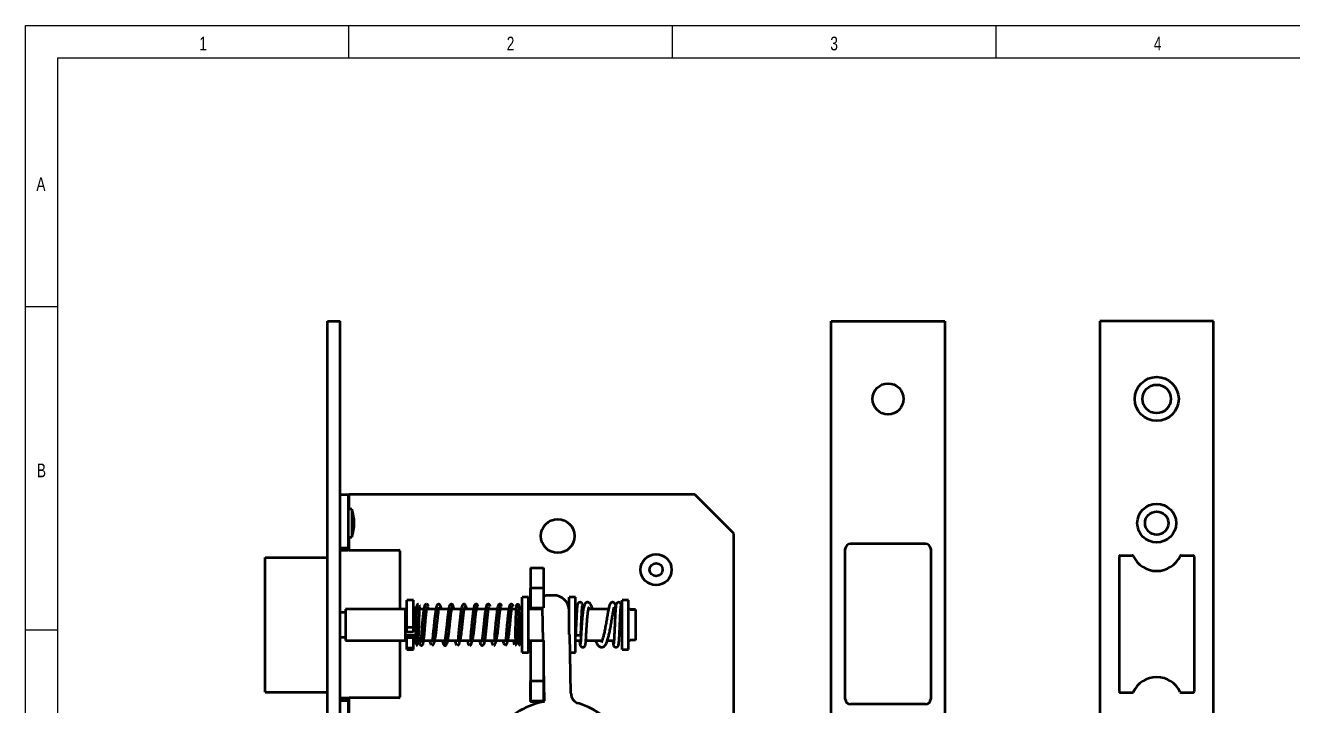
# Model space of a CAD drawing. Header units: millimetres. Extents: x 4 to 420, y 5 to 292.
# Drawn here: x 15 to 210.8, y 186.8 to 292 of the extents above; entities that cross this region are included whole.
import ezdxf

# ---------------------------------------------------------------- set-up
doc = ezdxf.new("R2010")
doc.units = ezdxf.units.MM
doc.styles.add('SLDTEXTSTYLE0', font='TXT', dxfattribs={"width": 0.75})

msp = doc.modelspace()

# ---------------------------------------------------------------- linework, layer by layer
at = {"color": 7, "linetype": 'Continuous', "lineweight": 25}
for p, q in [((15, 5), (15, 292)), ((15, 292), (415, 292)), ((65, 287), (65, 292)), ((115, 287), (115, 292)), ((165, 287), (165, 292)), ((20, 10), (20, 287)), ((20, 287), (410, 287)), ((20, 248.5), (15, 248.5)), ((20, 198.5), (15, 198.5))]:
    msp.add_line(p, q, dxfattribs=at)
at = {"color": 7, "linetype": 'Continuous', "lineweight": 50}
for p, q in [((61.67, 246.25), (63.67, 246.25)), ((61.67, 54.25), (61.67, 246.25)), ((63.67, 54.25), (63.67, 246.25)), ((139.51, 246.25), (157.11, 246.25)), ((139.51, 54.25), (139.51, 246.25)), ((157.11, 246.25), (157.11, 54.25)), ((181.03, 246.25), (181.03, 54.25)), ((198.63, 246.25), (181.03, 246.25)), ((198.63, 54.25), (198.63, 246.25)), ((63.67, 219.45), (64.87, 219.45)), ((64.87, 219.45), (64.87, 211.25)), ((64.87, 219.45), (65.03, 219.45)), ((118.47, 219.45), (65.03, 219.45)), ((124.47, 213.45), (118.47, 219.45)), ((65.43, 217.21), (64.87, 217.21)), ((65.43, 217.21), (65.43, 212.89)), ((64.87, 212.89), (65.43, 212.89)), ((124.47, 87.05), (124.47, 213.45)), ((154.11, 211.85), (142.51, 211.85)), ((52.07, 188.93), (52.07, 209.73)), ((52.07, 209.73), (61.67, 209.73)), ((63.67, 211.25), (64.87, 211.25)), ((63.67, 210.85), (64.87, 210.85)), ((64.87, 211.25), (64.87, 210.85)), ((65.03, 210.85), (64.87, 210.85)), ((65.03, 210.85), (72.71, 210.85)), ((72.87, 210.69), (72.87, 201.73)), ((141.71, 187.85), (141.71, 211.05)), ((154.91, 211.05), (154.91, 187.85)), ((184.03, 209.89), (184.03, 189.01)), ((184.19, 210.05), (186.06, 210.05)), ((193.6, 210.05), (195.47, 210.05)), ((195.63, 209.89), (195.63, 189.01)), ((93.07, 208.13), (95.07, 208.13)), ((93.07, 208.13), (93.07, 205.05)), ((95.07, 208.13), (95.07, 205.05)), ((93.03, 205.01), (93.03, 201.89)), ((93.07, 205.05), (93.07, 201.97)), ((93.07, 205.05), (95.07, 205.05)), ((95.07, 205.05), (95.07, 201.97)), ((95.11, 203.65), (95.11, 205.01)), ((96.59, 203.88), (95.63, 203.86)), ((73.67, 201.73), (64.47, 201.73)), ((64.47, 201.73), (64.47, 196.93)), ((73.67, 201.73), (73.67, 196.93)), ((74.97, 203.13), (73.97, 203.13)), ((73.97, 198.96), (73.97, 203.13)), ((74.97, 198.96), (74.97, 203.13)), ((75.27, 201.73), (75.27, 196.93)), ((76.56, 201.73), (75.92, 201.73)), ((78.44, 201.73), (77.03, 201.73)), ((80.41, 201.73), (78.91, 201.73)), ((82.36, 201.73), (80.89, 201.73)), ((84.25, 201.73), (82.83, 201.73)), ((84.78, 202.44), (84.67, 202.51)), ((86.11, 201.73), (84.72, 201.73)), ((87.92, 201.73), (86.58, 201.73)), ((89.7, 201.73), (88.39, 201.73)), ((90.81, 201.73), (90.17, 201.73)), ((91.29, 201.73), (91.29, 201.73)), ((91.77, 201.73), (91.76, 201.73)), ((92.77, 203.61), (91.77, 203.61)), ((91.77, 195.05), (91.77, 203.61)), ((92.77, 195.05), (92.77, 203.61)), ((94.87, 201.73), (92.77, 201.73)), ((93.07, 201.97), (95.07, 201.97)), ((93.07, 201.97), (93.07, 201.73)), ((94.87, 201.97), (94.98, 196.93)), ((99.04, 201.73), (99.03, 201.73)), ((100.04, 203.61), (99.04, 203.61)), ((99.04, 201.5), (99.04, 203.61)), ((100.04, 195.43), (100.04, 203.61)), ((100.23, 201.73), (100.04, 201.73)), ((101.21, 201.73), (101.03, 201.73)), ((105.11, 201.73), (102.02, 201.73)), ((106.2, 201.73), (105.92, 201.73)), ((108.23, 203.13), (107.23, 203.13)), ((107.23, 195.53), (107.23, 203.13)), ((108.23, 195.53), (108.23, 203.13)), ((108.47, 201.73), (108.23, 201.73)), ((108.47, 201.73), (108.47, 201.7)), ((64.47, 201.25), (63.67, 201.25)), ((73.97, 200.93), (73.67, 200.93)), ((75.27, 200.93), (74.97, 200.93)), ((99.05, 200.86), (99.04, 201.53)), ((99.04, 197.81), (99.04, 200.86)), ((107.23, 200.93), (106.95, 200.93)), ((109.27, 201.7), (108.47, 201.7)), ((108.47, 201.7), (109.27, 201.7)), ((109.27, 201.7), (109.27, 196.96)), ((109.27, 201.7), (109.27, 201.7)), ((73.97, 198.96), (74.97, 198.96)), ((73.97, 198.24), (73.97, 198.96)), ((73.97, 198.24), (74.97, 198.24)), ((74.97, 198.24), (74.97, 198.96)), ((99.32, 188.7), (99.12, 197.81)), ((63.67, 197.41), (64.47, 197.41)), ((64.47, 196.93), (73.67, 196.93)), ((72.87, 196.93), (72.87, 188.21)), ((73.67, 197.73), (75.27, 197.73)), ((73.97, 197.73), (73.97, 197.31)), ((74.97, 197.31), (73.97, 197.31)), ((73.97, 195.76), (73.97, 197.31)), ((74.97, 197.73), (74.97, 197.31)), ((74.97, 195.76), (74.97, 197.31)), ((75.71, 196.93), (76.09, 196.93)), ((76.56, 196.93), (77.91, 196.93)), ((78.28, 196.93), (79.82, 196.93)), ((80.3, 196.93), (81.87, 196.93)), ((82.19, 196.93), (83.78, 196.93)), ((84.1, 196.93), (85.55, 196.93)), ((86.02, 196.93), (87.48, 196.93)), ((87.79, 196.93), (89.26, 196.93)), ((89.57, 196.93), (90.76, 196.93)), ((91.02, 196.93), (91.33, 196.93)), ((91.52, 196.93), (91.77, 196.93)), ((92.77, 196.93), (93.07, 196.93)), ((93.07, 196.93), (95.07, 196.93)), ((93.07, 196.93), (93.07, 190.65)), ((95.07, 196.93), (95.07, 190.65)), ((100.04, 196.93), (100.82, 196.93)), ((101.62, 196.93), (104.12, 196.93)), ((104.93, 196.93), (105.96, 196.93)), ((106.8, 197.73), (107.23, 197.73)), ((108.23, 196.93), (108.47, 196.93)), ((109.27, 196.96), (108.47, 196.96)), ((108.47, 196.96), (108.47, 196.93)), ((73.97, 195.76), (74.97, 195.76)), ((73.97, 195.53), (73.97, 195.76)), ((73.97, 195.53), (74.97, 195.53)), ((74.97, 195.53), (74.97, 195.76)), ((91.77, 195.05), (92.77, 195.05)), ((99.18, 195.05), (100.04, 195.05)), ((100.04, 195.05), (100.04, 195.43)), ((107.23, 195.53), (108.23, 195.53)), ((95.07, 192.77), (95.18, 187.6)), ((93.03, 190.59), (93.03, 187.63)), ((93.07, 190.65), (93.07, 187.57)), ((93.07, 190.65), (95.07, 190.65)), ((95.07, 191.7), (95.16, 187.93)), ((95.07, 190.65), (95.07, 187.57)), ((95.11, 187.73), (95.11, 189.98)), ((52.07, 188.93), (61.67, 188.93)), ((63.67, 188.05), (64.87, 188.05)), ((64.87, 188.05), (64.87, 187.65)), ((64.87, 188.05), (65.03, 188.05)), ((72.71, 188.05), (65.03, 188.05)), ((184.19, 188.85), (186.06, 188.85)), ((193.6, 188.85), (195.47, 188.85)), ((63.67, 187.65), (64.87, 187.65)), ((64.87, 187.65), (64.87, 146.17)), ((93.07, 187.57), (95.07, 187.57)), ((93.19, 187.47), (94.72, 187.47)), ((94.9, 187.55), (93.76, 187.1)), ((154.11, 187.05), (142.51, 187.05))]:
    msp.add_line(p, q, dxfattribs=at)
at = {"color": 8, "linetype": 'Continuous', "lineweight": 50}
for p, q in [((65.03, 217.21), (65.03, 219.45)), ((65.03, 210.85), (65.03, 212.89)), ((65.03, 163.61), (65.03, 188.05))]:
    msp.add_line(p, q, dxfattribs=at)
at = {"color": 7, "linetype": 'Continuous', "lineweight": 50, "flags": 128}
for points in [[(75.44, 201.75), (75.42, 201.83), (75.37, 201.89), (75.3, 201.94), (75.21, 201.95), (75.11, 201.94), (75.04, 201.9), (74.99, 201.84), (74.97, 201.76), (74.99, 201.69), (75.04, 201.62), (75.11, 201.58), (75.21, 201.56), (75.3, 201.58), (75.37, 201.62), (75.42, 201.68), (75.44, 201.75)], [(91.77, 201.75), (91.75, 201.83), (91.7, 201.89), (91.62, 201.94), (91.53, 201.95), (91.44, 201.94), (91.36, 201.9), (91.31, 201.84), (91.29, 201.76), (91.3, 201.73)], [(100.83, 197.88), (100.84, 197.85), (100.81, 197.78), (100.72, 197.72), (100.59, 197.68), (100.44, 197.67), (100.29, 197.69), (100.16, 197.74), (100.07, 197.81), (100.04, 197.88), (100.04, 197.88)], [(95.09, 190.66), (95.08, 190.68), (95.07, 190.7)], [(94.96, 187.57), (94.96, 187.57), (94.9, 187.55)]]:
    msp.add_lwpolyline(points, dxfattribs=at)
at = {"color": 7, "linetype": 'Continuous', "lineweight": 50}
for centre, radius in [((189.83, 234.25), 3.4), ((148.31, 234.25), 2.4), ((189.83, 234.25), 2.2), ((189.83, 215.05), 3), ((97.27, 213.05), 2.6), ((189.83, 215.05), 1.8), ((112.47, 207.85), 2.4), ((112.47, 207.85), 1)]:
    msp.add_circle(centre, radius, dxfattribs=at)
for centre, radius, start, end in [((59.8, 215.05), 6.03, 339.017, 20.983), ((142.51, 211.05), 0.8, 90, 180), ((154.11, 211.05), 0.8, 0, 90), ((72.71, 210.69), 0.16, 0, 90), ((184.19, 209.89), 0.16, 90, 180), ((186.06, 209.89), 0.16, 25.029, 90), ((189.83, 211.65), 4, 205.029, 334.971), ((193.6, 209.89), 0.16, 90, 154.971), ((195.47, 209.89), 0.16, 0, 90), ((93.19, 205.01), 0.16, 138.5904, 180), ((94.95, 205.01), 0.16, 0, 41.4096), ((95.65, 203.06), 0.8, 91.2473, 136.07), ((96.64, 201.48), 2.4, 1.2473, 91.2473), ((93.19, 201.89), 0.16, 180, 221.4096), ((93.19, 190.59), 0.16, 138.5904, 180), ((189.83, 187.25), 4, 25.029, 154.971), ((72.71, 188.21), 0.16, 270, 0), ((100.92, 188.73), 1.6, 181.2473, 253.6973), ((184.19, 189.01), 0.16, 180, 270), ((186.06, 189.01), 0.16, 270, 334.971), ((193.6, 189.01), 0.16, 205.029, 270), ((195.47, 189.01), 0.16, 270, 0), ((97.27, 176.25), 11.4, 101.2102, 192.2156), ((97.27, 176.25), 11.4, 238.4638, 73.6973), ((93.19, 187.63), 0.16, 180, 270), ((95.02, 187.59), 0.16, 281.2102, 1.2473), ((94.76, 187.92), 0.4, 321.2995, 1.3336), ((142.51, 187.85), 0.8, 180, 270), ((154.11, 187.85), 0.8, 270, 0)]:
    msp.add_arc(centre, radius, start, end, dxfattribs=at)
for points, knots in [([(75.45, 201.73), (75.45, 201.66), (75.43, 201.42), (75.42, 200.82), (75.39, 200.03), (75.38, 199.3), (75.37, 198.63), (75.38, 198.06), (75.4, 197.52), (75.44, 197.08), (75.47, 196.91), (75.49, 196.84)], [0, 0, 0, 0, 0.070173, 0.225835, 0.339251, 0.484667, 0.574506, 0.674902, 0.785283, 0.905382, 1, 1, 1, 1]), ([(75.41, 196.15), (75.46, 196.17), (75.54, 196.2), (75.65, 196.54), (75.73, 196.99), (75.79, 197.6), (75.82, 198.32), (75.84, 199.16), (75.86, 199.88), (75.88, 200.53), (75.89, 201.08), (75.91, 201.59), (75.93, 201.99), (75.94, 202.19), (75.95, 202.18), (75.95, 202.18)], [0, 0, 0, 0, 0.091557, 0.174813, 0.249016, 0.314179, 0.418536, 0.493776, 0.586277, 0.645617, 0.713479, 0.789931, 0.871795, 0.953543, 1, 1, 1, 1]), ([(75.53, 202.37), (75.52, 202.37), (75.5, 202.37), (75.48, 202.2), (75.46, 201.9), (75.45, 201.73)], [0, 0, 0, 0, 0.278765, 0.606123, 1, 1, 1, 1]), ([(75.75, 202.52), (75.72, 202.51), (75.65, 202.51), (75.58, 202.45), (75.52, 202.38), (75.51, 202.32), (75.51, 202.29)], [0, 0, 0, 0, 0.250364, 0.501516, 0.751879, 1, 1, 1, 1]), ([(75.91, 196.61), (75.92, 196.49), (75.95, 196.31), (76.04, 196.2), (76.12, 196.15), (76.2, 196.13), (76.37, 196.17), (76.45, 196.34), (76.55, 196.72), (76.62, 197.4), (76.7, 198.25), (76.76, 199.09), (76.83, 199.85), (76.89, 200.49), (76.95, 201.15), (77.03, 201.74), (77.11, 202.14), (77.16, 202.15), (77.18, 202.15)], [0, 0, 0, 0, 0.0663146, 0.1043471, 0.1185815, 0.1299684, 0.1411345, 0.1943894, 0.2940466, 0.382529, 0.4699146, 0.5629838, 0.6159126, 0.6783512, 0.7495052, 0.828444, 0.9148799, 1, 1, 1, 1]), ([(75.99, 202.27), (75.99, 202.3), (75.98, 202.34), (75.96, 202.36), (75.96, 202.37)], [0, 0, 0, 0, 0.920866, 1, 1, 1, 1]), ([(76.79, 202.41), (76.75, 202.38), (76.68, 202.33), (76.58, 201.87), (76.49, 201.24), (76.42, 200.56), (76.36, 199.91), (76.3, 199.16), (76.23, 198.33), (76.16, 197.48), (76.09, 196.95), (76.07, 196.69), (76.04, 196.57), (76.06, 196.58), (76.06, 196.58)], [0, 0, 0, 0, 0.121408, 0.229949, 0.327447, 0.414294, 0.489953, 0.554043, 0.664923, 0.76895, 0.872755, 0.929981, 0.988747, 1, 1, 1, 1]), ([(76.99, 202.52), (76.95, 202.52), (76.89, 202.51), (76.8, 202.46), (76.74, 202.38), (76.72, 202.31), (76.71, 202.28)], [0, 0, 0, 0, 0.255338, 0.508869, 0.75788, 1, 1, 1, 1]), ([(77.26, 202.25), (77.25, 202.28), (77.24, 202.36), (77.17, 202.44), (77.11, 202.49), (77.08, 202.5), (77.07, 202.5)], [0, 0, 0, 0, 0.312639, 0.634335, 0.962299, 1, 1, 1, 1]), ([(77.31, 201.73), (77.29, 201.82), (77.26, 201.97), (77.22, 202.06), (77.21, 202.09)], [0, 0, 0, 0, 0.61977, 1, 1, 1, 1]), ([(77.85, 196.14), (77.91, 196.16), (78.03, 196.19), (78.19, 196.56), (78.31, 197.04), (78.43, 197.69), (78.52, 198.47), (78.61, 199.34), (78.7, 200.13), (78.78, 200.88), (78.87, 201.52), (78.94, 201.91), (79, 202.09), (78.98, 202.08), (78.97, 202.08)], [0, 0, 0, 0, 0.1022256, 0.1943688, 0.2762294, 0.3480319, 0.4634135, 0.5496652, 0.6359342, 0.7272009, 0.8219602, 0.9065711, 0.9779003, 1, 1, 1, 1]), ([(79.31, 201.73), (79.3, 201.75), (79.27, 201.96), (79.2, 202.22), (79.05, 202.48), (78.85, 202.54), (78.69, 202.48), (78.58, 202.32), (78.49, 202.02), (78.4, 201.56), (78.31, 200.91), (78.22, 200.14), (78.14, 199.35), (78.05, 198.5), (77.97, 197.78), (77.93, 197.25), (77.9, 196.9), (77.9, 196.69), (77.91, 196.66), (77.91, 196.66)], [0, 0, 0, 0, 0.005478, 0.081405, 0.149424, 0.180858, 0.211182, 0.268804, 0.329772, 0.400742, 0.479501, 0.554954, 0.6261, 0.696963, 0.789041, 0.843995, 0.904298, 0.969827, 1, 1, 1, 1]), ([(79.44, 196.93), (79.45, 196.82), (79.5, 196.56), (79.61, 196.29), (79.8, 196.11), (80.03, 196.17), (80.2, 196.46), (80.3, 196.89), (80.38, 197.48), (80.47, 198.21), (80.56, 198.99), (80.65, 199.86), (80.73, 200.62), (80.81, 201.25), (80.88, 201.71), (80.96, 202.07), (81.01, 202.15), (81.04, 202.2)], [0, 0, 0, 0, 0.046494, 0.11098, 0.169346, 0.22806, 0.290623, 0.361566, 0.439473, 0.514088, 0.584285, 0.653667, 0.744289, 0.79914, 0.860108, 0.927109, 1, 1, 1, 1]), ([(80.6, 202.36), (80.57, 202.31), (80.51, 202.2), (80.42, 201.79), (80.35, 201.31), (80.26, 200.65), (80.18, 199.87), (80.09, 199.01), (80, 198.23), (79.92, 197.52), (79.83, 196.95), (79.76, 196.65), (79.8, 196.61), (79.93, 196.6), (79.97, 196.62), (79.94, 196.74), (79.91, 196.91), (79.91, 196.93)], [0, 0, 0, 0, 0.0804107, 0.153443, 0.2192019, 0.2778329, 0.3737407, 0.4465851, 0.5201478, 0.5980334, 0.6786563, 0.7501878, 0.8100696, 0.8649613, 0.9219849, 0.9895723, 1, 1, 1, 1]), ([(80.74, 202.5), (80.74, 202.5), (80.7, 202.49), (80.64, 202.43), (80.57, 202.35), (80.55, 202.27), (80.55, 202.23)], [0, 0, 0, 0, 0.04389, 0.370351, 0.690044, 1, 1, 1, 1]), ([(81.02, 202.23), (81.02, 202.27), (81.02, 202.34), (80.97, 202.44), (80.91, 202.5), (80.83, 202.53), (80.75, 202.51), (80.69, 202.46), (80.64, 202.38), (80.64, 202.31), (80.64, 202.28)], [0, 0, 0, 0, 0.124215, 0.249086, 0.374439, 0.499812, 0.625238, 0.750715, 0.875715, 1, 1, 1, 1]), ([(81.11, 202.28), (81.11, 202.31), (81.09, 202.38), (81.02, 202.46), (80.93, 202.52), (80.86, 202.52), (80.83, 202.52)], [0, 0, 0, 0, 0.241013, 0.489693, 0.74362, 1, 1, 1, 1]), ([(81.23, 201.73), (81.21, 201.86), (81.17, 202.07), (81.12, 202.17), (81.1, 202.22)], [0, 0, 0, 0, 0.580575, 1, 1, 1, 1]), ([(81.78, 196.15), (81.83, 196.17), (81.91, 196.2), (82.05, 196.44), (82.2, 196.9), (82.33, 197.58), (82.44, 198.4), (82.54, 199.32), (82.64, 200.34), (82.73, 201.08), (82.8, 201.57), (82.84, 201.83), (82.88, 201.99), (82.84, 202), (82.83, 202)], [0, 0, 0, 0, 0.067217, 0.130859, 0.245901, 0.345105, 0.429024, 0.555267, 0.667375, 0.787647, 0.850855, 0.911045, 0.965625, 1, 1, 1, 1]), ([(83.21, 201.73), (83.2, 201.76), (83.16, 202.02), (83.09, 202.29), (82.93, 202.52), (82.74, 202.54), (82.52, 202.4), (82.39, 202), (82.29, 201.34), (82.18, 200.42), (82.09, 199.58), (82.02, 198.9), (81.96, 198.33), (81.91, 197.74), (81.87, 197.19), (81.86, 196.83), (81.87, 196.75), (81.88, 196.72)], [0, 0, 0, 0, 0.01093, 0.09836, 0.174968, 0.214281, 0.254481, 0.343461, 0.445254, 0.544801, 0.637064, 0.682956, 0.738167, 0.802947, 0.876411, 0.957919, 1, 1, 1, 1]), ([(83.7, 196.15), (83.75, 196.18), (83.87, 196.24), (84.01, 196.6), (84.13, 197.05), (84.25, 197.67), (84.35, 198.42), (84.43, 199.25), (84.52, 200.08), (84.59, 200.79), (84.67, 201.37), (84.73, 201.77), (84.79, 202.08), (84.84, 202.16), (84.86, 202.2)], [0, 0, 0, 0, 0.091693, 0.175835, 0.251827, 0.319679, 0.431677, 0.515138, 0.598265, 0.706899, 0.770918, 0.841156, 0.917553, 1, 1, 1, 1]), ([(84.42, 202.35), (84.39, 202.3), (84.34, 202.21), (84.27, 201.86), (84.2, 201.42), (84.12, 200.83), (84.04, 200.1), (83.96, 199.27), (83.88, 198.45), (83.8, 197.62), (83.77, 196.95), (83.79, 196.81), (83.79, 196.75)], [0, 0, 0, 0, 0.095563, 0.183231, 0.26312, 0.335362, 0.456817, 0.548941, 0.640153, 0.757938, 0.899111, 1, 1, 1, 1]), ([(84.56, 202.5), (84.56, 202.5), (84.52, 202.49), (84.47, 202.43), (84.4, 202.34), (84.38, 202.27), (84.37, 202.23)], [0, 0, 0, 0, 0.025077, 0.357733, 0.683735, 1, 1, 1, 1]), ([(84.85, 202.23), (84.85, 202.26), (84.85, 202.34), (84.8, 202.43), (84.74, 202.5), (84.66, 202.53), (84.57, 202.51), (84.51, 202.46), (84.47, 202.38), (84.46, 202.31), (84.46, 202.28)], [0, 0, 0, 0, 0.124173, 0.249095, 0.374512, 0.499911, 0.625323, 0.750774, 0.875752, 1, 1, 1, 1]), ([(84.94, 202.28), (84.93, 202.31), (84.91, 202.38), (84.84, 202.46), (84.76, 202.52), (84.69, 202.52), (84.66, 202.52)], [0, 0, 0, 0, 0.24136, 0.490102, 0.743876, 1, 1, 1, 1]), ([(85.19, 196.93), (85.19, 196.89), (85.23, 196.61), (85.32, 196.32), (85.52, 196.11), (85.71, 196.16), (85.89, 196.34), (86.01, 196.77), (86.11, 197.51), (86.22, 198.5), (86.33, 199.58), (86.42, 200.52), (86.5, 201.25), (86.58, 201.78), (86.65, 202.14), (86.69, 202.12), (86.71, 202.11)], [0, 0, 0, 0, 0.016503, 0.099896, 0.173794, 0.211312, 0.249459, 0.334591, 0.432112, 0.526888, 0.614857, 0.712389, 0.775614, 0.848119, 0.929474, 1, 1, 1, 1]), ([(86.38, 202.43), (86.34, 202.42), (86.25, 202.4), (86.14, 201.94), (86.05, 201.36), (85.97, 200.73), (85.91, 200.14), (85.84, 199.44), (85.76, 198.58), (85.67, 197.78), (85.6, 197.24), (85.55, 196.92), (85.51, 196.71), (85.53, 196.67), (85.54, 196.65)], [0, 0, 0, 0, 0.12433, 0.234161, 0.330037, 0.41239, 0.481679, 0.538553, 0.649024, 0.767478, 0.829841, 0.889982, 0.94462, 1, 1, 1, 1]), ([(86.54, 202.52), (86.51, 202.52), (86.44, 202.52), (86.36, 202.46), (86.29, 202.38), (86.27, 202.32), (86.27, 202.28)], [0, 0, 0, 0, 0.256108, 0.509898, 0.758643, 1, 1, 1, 1]), ([(86.74, 202.28), (86.74, 202.31), (86.74, 202.38), (86.69, 202.46), (86.62, 202.51), (86.54, 202.53), (86.46, 202.5), (86.42, 202.45), (86.4, 202.43)], [0, 0, 0, 0, 0.165346, 0.331759, 0.498877, 0.66596, 0.832992, 1, 1, 1, 1]), ([(86.82, 202.23), (86.81, 202.27), (86.8, 202.34), (86.73, 202.43), (86.67, 202.48), (86.64, 202.49), (86.64, 202.49)], [0, 0, 0, 0, 0.3198, 0.6492002, 0.9852437, 1, 1, 1, 1]), ([(87.39, 196.15), (87.45, 196.18), (87.56, 196.24), (87.71, 196.62), (87.83, 197.09), (87.95, 197.75), (88.05, 198.54), (88.13, 199.42), (88.21, 200.28), (88.29, 201), (88.36, 201.54), (88.42, 201.91), (88.48, 202.16), (88.53, 202.18), (88.55, 202.19)], [0, 0, 0, 0, 0.091815, 0.176094, 0.25222, 0.320203, 0.432392, 0.516026, 0.599324, 0.708023, 0.771989, 0.842057, 0.918134, 1, 1, 1, 1]), ([(88.13, 202.4), (88.1, 202.38), (88.05, 202.33), (87.97, 202.03), (87.9, 201.63), (87.82, 201.04), (87.74, 200.3), (87.66, 199.43), (87.58, 198.57), (87.51, 197.86), (87.48, 197.32), (87.47, 196.98), (87.48, 196.76), (87.49, 196.72), (87.49, 196.71)], [0, 0, 0, 0, 0.09638, 0.184632, 0.264908, 0.33739, 0.458998, 0.551129, 0.642283, 0.759951, 0.828046, 0.901702, 0.980898, 1, 1, 1, 1]), ([(88.61, 202.26), (88.6, 202.3), (88.59, 202.37), (88.52, 202.45), (88.44, 202.51), (88.34, 202.54), (88.24, 202.51), (88.15, 202.46), (88.09, 202.38), (88.07, 202.31), (88.07, 202.28)], [0, 0, 0, 0, 0.121054, 0.245529, 0.372279, 0.500017, 0.627763, 0.75452, 0.878985, 1, 1, 1, 1]), ([(88.54, 202.27), (88.54, 202.31), (88.54, 202.37), (88.49, 202.46), (88.42, 202.51), (88.34, 202.54), (88.26, 202.51), (88.19, 202.45), (88.14, 202.37), (88.14, 202.3), (88.14, 202.26)], [0, 0, 0, 0, 0.124466, 0.249506, 0.374846, 0.499979, 0.625105, 0.750439, 0.875491, 1, 1, 1, 1]), ([(89.18, 196.15), (89.24, 196.18), (89.35, 196.23), (89.5, 196.62), (89.62, 197.11), (89.74, 197.79), (89.83, 198.6), (89.92, 199.5), (90, 200.37), (90.08, 201.09), (90.14, 201.63), (90.2, 201.96), (90.25, 202.17), (90.28, 202.15), (90.3, 202.14)], [0, 0, 0, 0, 0.094151, 0.180473, 0.258375, 0.327849, 0.442174, 0.527029, 0.612381, 0.723067, 0.787912, 0.859314, 0.938714, 1, 1, 1, 1]), ([(89.93, 202.41), (89.9, 202.4), (89.85, 202.4), (89.76, 202.13), (89.69, 201.73), (89.61, 201.15), (89.53, 200.4), (89.45, 199.52), (89.36, 198.63), (89.3, 197.9), (89.27, 197.34), (89.26, 196.98), (89.26, 196.76), (89.27, 196.71), (89.27, 196.7)], [0, 0, 0, 0, 0.098264, 0.189058, 0.269415, 0.34138, 0.462213, 0.554065, 0.644009, 0.760672, 0.828392, 0.901704, 0.980606, 1, 1, 1, 1]), ([(90.12, 202.52), (90.09, 202.52), (90.02, 202.51), (89.93, 202.46), (89.87, 202.39), (89.86, 202.32), (89.85, 202.29)], [0, 0, 0, 0, 0.256054, 0.509668, 0.758369, 1, 1, 1, 1]), ([(90.32, 202.29), (90.32, 202.32), (90.32, 202.38), (90.27, 202.46), (90.2, 202.51), (90.12, 202.53), (90.03, 202.5), (89.99, 202.45), (89.97, 202.42)], [0, 0, 0, 0, 0.164483, 0.330333, 0.497166, 0.66429, 0.831853, 1, 1, 1, 1]), ([(90.39, 202.23), (90.38, 202.26), (90.37, 202.34), (90.32, 202.41), (90.28, 202.44), (90.27, 202.45)], [0, 0, 0, 0, 0.424784, 0.85976, 1, 1, 1, 1]), ([(90.85, 202.27), (90.84, 202.2), (90.83, 202.07), (90.8, 201.58), (90.78, 200.9), (90.75, 200.14), (90.73, 199.45), (90.7, 198.67), (90.69, 197.93), (90.71, 197.37), (90.73, 197), (90.76, 196.9), (90.78, 196.86)], [0, 0, 0, 0, 0.107752, 0.204263, 0.352839, 0.454852, 0.525675, 0.627052, 0.765487, 0.845168, 0.930049, 1, 1, 1, 1]), ([(90.69, 196.16), (90.74, 196.19), (90.83, 196.24), (90.95, 196.58), (91.04, 197.01), (91.11, 197.57), (91.15, 198.18), (91.18, 198.84), (91.2, 199.52), (91.23, 200.22), (91.25, 200.88), (91.27, 201.39), (91.28, 201.62), (91.28, 201.72)], [0, 0, 0, 0, 0.103348, 0.199162, 0.286261, 0.362788, 0.480484, 0.551274, 0.6323, 0.752776, 0.831869, 0.927014, 1, 1, 1, 1]), ([(90.85, 202.29), (90.85, 202.29), (90.85, 202.27), (90.84, 202.25), (90.84, 202.23)], [0, 0, 0, 0, 0.142588, 1, 1, 1, 1]), ([(91.32, 202.23), (91.32, 202.25), (91.31, 202.28), (91.29, 202.34), (91.25, 202.41), (91.19, 202.46), (91.13, 202.48), (91.08, 202.49), (91.04, 202.49), (90.98, 202.47), (90.92, 202.43), (90.87, 202.37), (90.85, 202.31), (90.85, 202.28), (90.85, 202.27)], [0, 0, 0, 0, 0.0623587, 0.1245824, 0.2494765, 0.3746187, 0.4371461, 0.4999143, 0.5626864, 0.6252262, 0.750412, 0.8753631, 0.9376122, 1, 1, 1, 1]), ([(91.18, 202.47), (91.18, 202.47), (91.14, 202.59), (91.11, 202.54), (91.07, 202.48)], [0, 0, 0, 0, 0.032786, 1, 1, 1, 1]), ([(91.32, 202.27), (91.32, 202.28), (91.32, 202.31), (91.3, 202.37), (91.25, 202.43), (91.19, 202.47), (91.13, 202.49), (91.1, 202.49), (91.08, 202.49)], [0, 0, 0, 0, 0.124752, 0.24923, 0.49909, 0.749421, 0.874478, 1, 1, 1, 1]), ([(91.29, 201.77), (91.29, 201.6), (91.27, 201.25), (91.25, 200.52), (91.24, 199.68), (91.23, 198.79), (91.24, 197.95), (91.28, 197.25), (91.32, 196.99), (91.33, 196.86)], [0, 0, 0, 0, 0.131348, 0.268249, 0.410117, 0.556305, 0.706122, 0.859446, 1, 1, 1, 1]), ([(91.26, 196.15), (91.3, 196.18), (91.39, 196.22), (91.49, 196.64), (91.58, 197.29), (91.64, 198.14), (91.68, 199.1), (91.71, 200.1), (91.74, 201.06), (91.76, 201.52), (91.76, 201.75)], [0, 0, 0, 0, 0.111763, 0.228404, 0.348799, 0.472348, 0.598948, 0.72881, 0.862278, 1, 1, 1, 1]), ([(91.28, 201.72), (91.29, 201.79), (91.3, 202.06), (91.31, 202.16), (91.32, 202.23)], [0, 0, 0, 0, 0.244251, 1, 1, 1, 1]), ([(101.16, 202.23), (101.14, 202.36), (101.1, 202.58), (100.98, 202.72), (100.9, 202.76), (100.85, 202.79), (100.78, 202.81), (100.7, 202.81), (100.59, 202.79), (100.49, 202.74), (100.4, 202.66), (100.37, 202.6), (100.34, 202.56), (100.33, 202.54), (100.3, 202.43), (100.26, 202.18), (100.21, 201.52), (100.17, 200.78), (100.14, 200.01), (100.11, 199.33), (100.07, 198.59), (100.05, 198.12), (100.04, 197.88)], [0, 0, 0, 0, 0.079131, 0.129382, 0.142626, 0.146313, 0.15668, 0.170117, 0.179778, 0.19893, 0.214033, 0.231288, 0.241615, 0.251107, 0.267674, 0.40352, 0.51271, 0.648586, 0.726676, 0.81127, 0.902376, 1, 1, 1, 1]), ([(100.84, 197.85), (100.85, 198.11), (100.88, 198.64), (100.91, 199.51), (100.95, 200.36), (100.99, 201.12), (101.02, 201.74), (101.06, 202.15), (101.09, 202.35), (101.1, 202.32), (101.11, 202.31)], [0, 0, 0, 0, 0.136781, 0.272929, 0.408573, 0.543815, 0.678573, 0.812821, 0.946664, 1, 1, 1, 1]), ([(102.64, 201.73), (102.6, 201.87), (102.51, 202.19), (102.38, 202.47), (102.27, 202.63), (102.11, 202.76), (101.92, 202.83), (101.7, 202.79), (101.49, 202.62), (101.38, 202.41), (101.29, 202.13), (101.2, 201.72), (101.12, 201.12), (101.05, 200.42), (100.99, 199.69), (100.94, 198.98), (100.9, 198.32), (100.88, 197.98), (100.88, 197.88)], [0, 0, 0, 0, 0.065101, 0.1529453, 0.2047876, 0.2269956, 0.2607397, 0.3032214, 0.343204, 0.4054945, 0.467483, 0.5387208, 0.6228497, 0.726325, 0.7894122, 0.8642708, 0.9587618, 1, 1, 1, 1]), ([(101.21, 201.7), (101.2, 201.81), (101.18, 202.18), (101.15, 202.31), (101.14, 202.4)], [0, 0, 0, 0, 0.270604, 1, 1, 1, 1]), ([(101.54, 196.21), (101.54, 196.23), (101.56, 196.26), (101.6, 196.54), (101.64, 197.13), (101.69, 198.07), (101.74, 198.96), (101.79, 199.68), (101.85, 200.4), (101.92, 201.07), (102, 201.63), (102.06, 201.95), (102.11, 202.1), (102.11, 202.11), (102.11, 202.11)], [0, 0, 0, 0, 0.072615, 0.14404, 0.282641, 0.413453, 0.512687, 0.590854, 0.656337, 0.762652, 0.847995, 0.919037, 0.979078, 1, 1, 1, 1]), ([(103.07, 196.93), (103.17, 196.71), (103.34, 196.3), (103.63, 195.99), (103.92, 195.85), (104.18, 195.85), (104.47, 196), (104.79, 196.4), (105.01, 197.04), (105.23, 197.93), (105.38, 198.69), (105.53, 199.51), (105.67, 200.34), (105.79, 201.06), (105.91, 201.66), (105.96, 201.95), (106.01, 202.08), (105.99, 202.07), (105.98, 202.07)], [0, 0, 0, 0, 0.089767, 0.161031, 0.200559, 0.234202, 0.28003, 0.34172, 0.477563, 0.541484, 0.608591, 0.680233, 0.752871, 0.822801, 0.889419, 0.955384, 0.988847, 1, 1, 1, 1]), ([(106.25, 202.26), (106.23, 202.32), (106.2, 202.46), (106.15, 202.57), (106.06, 202.68), (105.95, 202.77), (105.83, 202.82), (105.73, 202.82), (105.64, 202.8), (105.5, 202.74), (105.36, 202.57), (105.24, 202.3), (105.14, 201.92), (105.04, 201.35), (104.91, 200.63), (104.77, 199.81), (104.63, 198.97), (104.48, 198.21), (104.32, 197.55), (104.17, 197.03), (104.01, 196.68), (103.99, 196.65), (103.98, 196.64)], [0, 0, 0, 0, 0.035081, 0.083188, 0.098023, 0.112928, 0.135027, 0.142554, 0.151971, 0.176545, 0.228642, 0.267792, 0.342276, 0.417919, 0.495978, 0.576135, 0.655999, 0.730072, 0.79851, 0.871149, 0.947696, 1, 1, 1, 1]), ([(105.78, 196.93), (105.78, 196.87), (105.8, 196.58), (105.84, 196.28), (105.9, 196.09), (105.95, 196.01), (105.99, 195.97), (106.05, 195.92), (106.13, 195.88), (106.22, 195.86), (106.28, 195.85), (106.33, 195.86), (106.38, 195.87), (106.44, 195.9), (106.48, 195.93), (106.52, 195.97), (106.54, 195.98), (106.55, 196), (106.56, 196.01), (106.57, 196.02), (106.58, 196.03), (106.65, 196.11), (106.64, 196.1), (106.72, 196.37), (106.75, 196.83), (106.8, 197.54), (106.83, 198.36), (106.88, 199.3), (106.92, 200.34), (106.96, 201.16), (106.99, 201.69), (107.01, 201.99), (107.03, 202.13), (107.03, 202.19), (107.03, 202.19), (107.03, 202.19)], [0, 0, 0, 0, 0.0225079, 0.0986618, 0.1588544, 0.1733384, 0.1754159, 0.1809119, 0.1929209, 0.2010374, 0.2051477, 0.2092084, 0.2135584, 0.2184787, 0.2290541, 0.2328786, 0.2344319, 0.2358046, 0.2370673, 0.2383075, 0.2396159, 0.2410698, 0.2853757, 0.3538418, 0.4329097, 0.50944, 0.5837422, 0.6603732, 0.7462591, 0.8411853, 0.8922279, 0.9406095, 0.9760023, 0.9982149, 1, 1, 1, 1]), ([(107.22, 200.93), (107.2, 201.24), (107.17, 201.81), (107.1, 202.33), (107.04, 202.57), (106.99, 202.66), (106.96, 202.69), (106.94, 202.71), (106.92, 202.73), (106.89, 202.75), (106.83, 202.78), (106.77, 202.8), (106.7, 202.81), (106.62, 202.81), (106.53, 202.78), (106.46, 202.72), (106.39, 202.65), (106.35, 202.59), (106.32, 202.55), (106.32, 202.54), (106.31, 202.53), (106.31, 202.53), (106.31, 202.53), (106.31, 202.52), (106.31, 202.52), (106.3, 202.51), (106.3, 202.51), (106.3, 202.5), (106.29, 202.5), (106.29, 202.49), (106.28, 202.47), (106.27, 202.41), (106.24, 202.25), (106.2, 201.85), (106.15, 201.01), (106.1, 199.96), (106.06, 198.96), (106.02, 198.05), (105.98, 197.29), (105.95, 196.73), (105.92, 196.44), (105.92, 196.45), (105.92, 196.45)], [0, 0, 0, 0, 0.081075, 0.153608, 0.205551, 0.235803, 0.242625, 0.244239, 0.245944, 0.250276, 0.2559, 0.262848, 0.2669, 0.271887, 0.28578, 0.305273, 0.321761, 0.331603, 0.333085, 0.334209, 0.33465, 0.335025, 0.335352, 0.335657, 0.3363, 0.336867, 0.337355, 0.337835, 0.338379, 0.33904, 0.340813, 0.346427, 0.366402, 0.441371, 0.534216, 0.618244, 0.69378, 0.762224, 0.831592, 0.90284, 0.972955, 1, 1, 1, 1]), ([(75.24, 201.65), (75.21, 201.57), (75.14, 201.42), (75.13, 201.15), (75.12, 200.96), (75.12, 200.93)], [0, 0, 0, 0, 0.4227874, 0.9085241, 1, 1, 1, 1]), ([(100.88, 197.88), (100.87, 197.66), (100.84, 197.09), (100.8, 196.61), (100.77, 196.34), (100.75, 196.31), (100.74, 196.3)], [0, 0, 0, 0, 0.237793, 0.612849, 0.805153, 1, 1, 1, 1]), ([(75.18, 197.73), (75.19, 197.51), (75.2, 197.02), (75.23, 196.47), (75.25, 196.39), (75.26, 196.34)], [0, 0, 0, 0, 0.280322, 0.616906, 1, 1, 1, 1]), ([(77.47, 196.93), (77.48, 196.86), (77.52, 196.63), (77.59, 196.38), (77.64, 196.31), (77.67, 196.28)], [0, 0, 0, 0, 0.194847, 0.58052, 1, 1, 1, 1]), ([(81.4, 196.93), (81.41, 196.87), (81.45, 196.6), (81.54, 196.31), (81.61, 196.26), (81.65, 196.24)], [0, 0, 0, 0, 0.135385, 0.547181, 1, 1, 1, 1]), ([(83.31, 196.93), (83.32, 196.9), (83.36, 196.64), (83.44, 196.33), (83.52, 196.28), (83.56, 196.25)], [0, 0, 0, 0, 0.068505, 0.505826, 1, 1, 1, 1]), ([(87.02, 196.93), (87.04, 196.82), (87.08, 196.56), (87.16, 196.31), (87.22, 196.27), (87.25, 196.26)], [0, 0, 0, 0, 0.263406, 0.615341, 1, 1, 1, 1]), ([(88.81, 196.93), (88.83, 196.84), (88.87, 196.58), (88.94, 196.33), (89, 196.29), (89.03, 196.27)], [0, 0, 0, 0, 0.22855, 0.597278, 1, 1, 1, 1]), ([(90.41, 196.93), (90.42, 196.86), (90.45, 196.62), (90.49, 196.34), (90.53, 196.31), (90.55, 196.29)], [0, 0, 0, 0, 0.155847, 0.553837, 1, 1, 1, 1]), ([(91.05, 196.93), (91.05, 196.91), (91.06, 196.68), (91.08, 196.42), (91.1, 196.37), (91.1, 196.34)], [0, 0, 0, 0, 0.060553, 0.522633, 1, 1, 1, 1]), ([(91.57, 196.42), (91.56, 196.43), (91.55, 196.46), (91.54, 196.67), (91.53, 196.88), (91.52, 196.95)], [0, 0, 0, 0, 0.39536, 0.803768, 1, 1, 1, 1]), ([(100.64, 196.93), (100.64, 196.93), (100.65, 196.76), (100.68, 196.53), (100.71, 196.25), (100.73, 196.22), (100.74, 196.21)], [0, 0, 0, 0, 0.0001744, 0.3220814, 0.6595836, 1, 1, 1, 1]), ([(100.71, 196.32), (100.72, 196.24), (100.75, 196.1), (100.86, 195.96), (100.96, 195.89), (101.09, 195.85), (101.21, 195.85), (101.36, 195.91), (101.47, 196.04), (101.55, 196.19), (101.56, 196.28), (101.57, 196.33)], [0, 0, 0, 0, 0.172423, 0.306316, 0.397618, 0.452072, 0.529442, 0.647706, 0.8061, 0.899038, 1, 1, 1, 1]), ([(104.06, 196.66), (104.07, 196.66), (104.09, 196.66), (103.99, 196.75), (103.92, 196.91), (103.91, 196.93)], [0, 0, 0, 0, 0.290509, 0.893264, 1, 1, 1, 1])]:
    msp.add_open_spline(points, degree=3, knots=knots, dxfattribs=at)

# ---------------------------------------------------------------- texts
at = {"color": 7, "linetype": 'Continuous', "lineweight": 0, "char_height": 2.12, "attachment_point": 2, "style": 'SLDTEXTSTYLE0'}
for s, insert in [('1', (42.48, 290.25)), ('2', (89.98, 290.25)), ('3', (139.98, 290.25)), ('4', (189.98, 290.25)), ('A', (17.41, 268.5)), ('B', (17.48, 224.25))]:
    msp.add_mtext(s, dxfattribs=dict(at, insert=insert))

doc.saveas('drawing.dxf')
